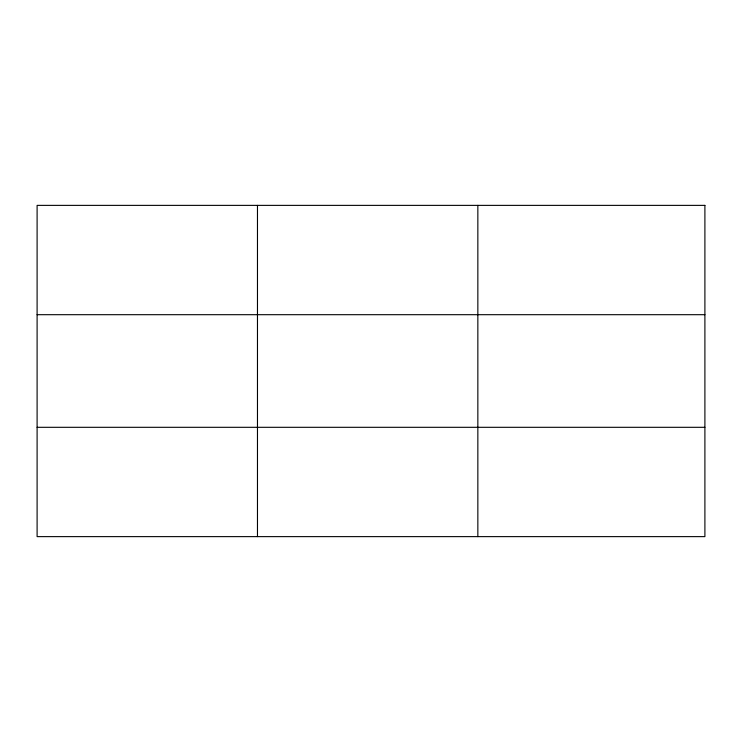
<?xml version="1.0" encoding="UTF-8"?>
<svg xmlns="http://www.w3.org/2000/svg" width="742" height="742" viewBox="0 0 742 742"><rect width="100%" height="100%" fill="white"/><g stroke="black" fill="none" stroke-linecap="round" stroke-linejoin="round"><path stroke-width="1.11" d="M257.474 205.376L257.474 536.624M477.848 205.376L477.848 536.624M37.1 314.691L704.9 314.691M37.1 427.309L704.9 427.309M704.9 205.376L704.9 536.624L37.1 536.624L37.1 205.376L704.9 205.376"/></g></svg>
